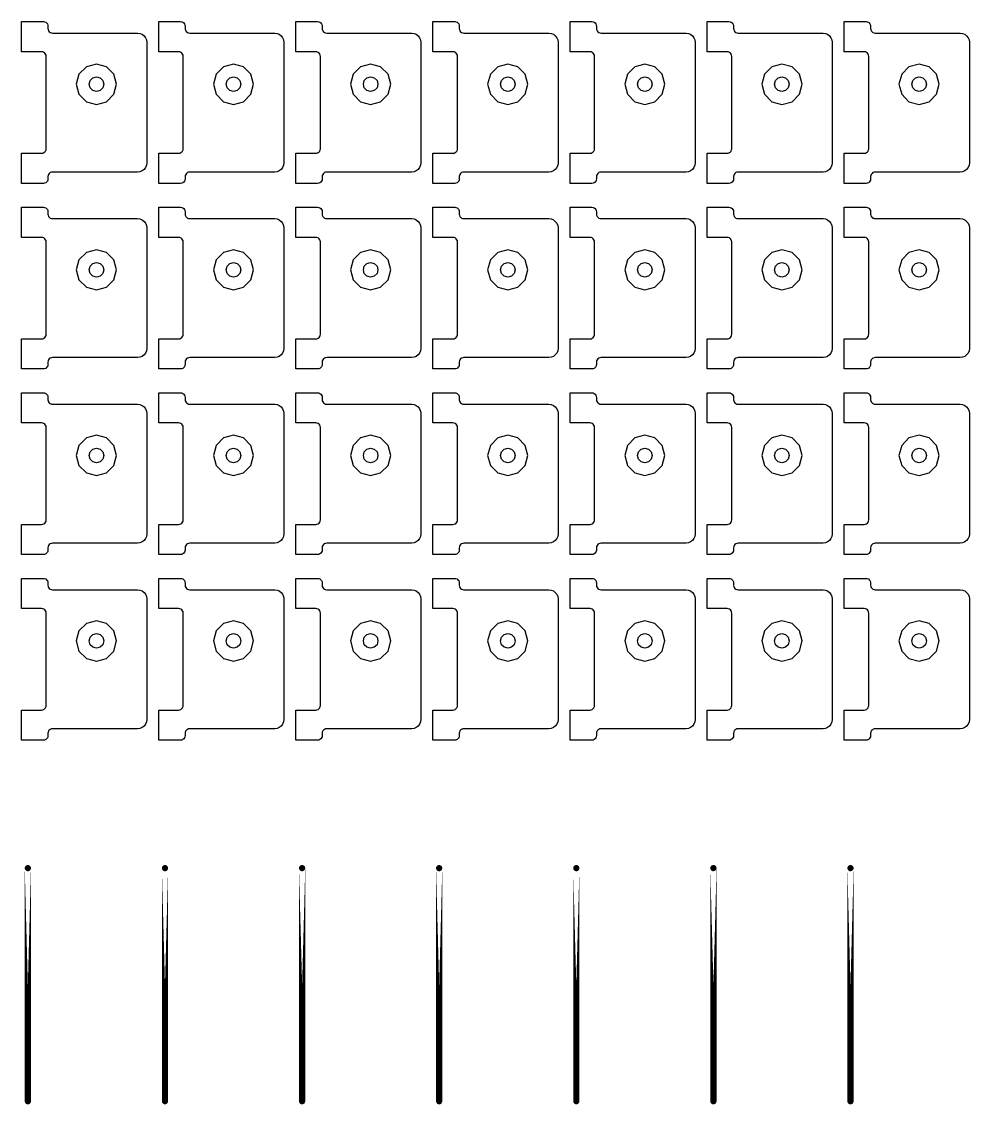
# Model space of a CAD drawing. Extents: x 11 to 212, y 11 to 212.
# Drawn here: x 121.71 to 133.91, y 46.96 to 60.89 of the extents above; entities that cross this region are included whole.
import ezdxf

# ---------------------------------------------------------------- set-up
doc = ezdxf.new("R2010")
doc.units = 0
doc.layers.get('0').update_dxf_attribs({"linetype": 'continuous'})
doc.layers.add('G', color=7, linetype='continuous')

# ---------------------------------------------------------------- blocks, each defined once
blk = doc.blocks.new('cutlineendpoint')
at = {"const_width": 0.04}
blk.add_lwpolyline([(-0.02, 0, 1), (0.02, 0, 1)], format="xyb", close=True, dxfattribs=at)

msp = doc.modelspace()

# ---------------------------------------------------------------- linework, layer by layer
at = {"layer": 'G'}
for points in [[(121.965, 59.2), (121.98, 59.202), (121.994, 59.208), (122.006, 59.217), (122.016, 59.229), (122.022, 59.244), (122.024, 59.259), (122.024, 60.447), (122.022, 60.462), (122.016, 60.476), (122.006, 60.489), (121.994, 60.498), (121.98, 60.504), (121.965, 60.506), (121.708, 60.506), (121.708, 60.894), (121.988, 60.894), (122.003, 60.892), (122.018, 60.886), (122.03, 60.877), (122.039, 60.865), (122.045, 60.851), (122.047, 60.835), (122.047, 60.806), (122.049, 60.791), (122.055, 60.776), (122.064, 60.764), (122.076, 60.755), (122.091, 60.749), (122.106, 60.747), (123.2, 60.747), (123.23, 60.743), (123.259, 60.731), (123.283, 60.713), (123.302, 60.688), (123.314, 60.66), (123.318, 60.629), (123.318, 59.076), (123.314, 59.046), (123.302, 59.018), (123.283, 58.993), (123.259, 58.975), (123.23, 58.963), (123.2, 58.959), (122.106, 58.959), (122.091, 58.957), (122.076, 58.951), (122.064, 58.942), (122.055, 58.929), (122.049, 58.915), (122.047, 58.9), (122.047, 58.871), (122.045, 58.855), (122.039, 58.841), (122.03, 58.829), (122.018, 58.82), (122.003, 58.814), (121.988, 58.812), (121.708, 58.812), (121.708, 59.2)], [(123.729, 59.2), (123.745, 59.202), (123.759, 59.208), (123.771, 59.217), (123.78, 59.229), (123.786, 59.244), (123.788, 59.259), (123.788, 60.447), (123.786, 60.462), (123.78, 60.476), (123.771, 60.489), (123.759, 60.498), (123.745, 60.504), (123.729, 60.506), (123.473, 60.506), (123.473, 60.894), (123.753, 60.894), (123.768, 60.892), (123.782, 60.886), (123.795, 60.877), (123.804, 60.865), (123.81, 60.851), (123.812, 60.835), (123.812, 60.806), (123.814, 60.791), (123.82, 60.776), (123.829, 60.764), (123.841, 60.755), (123.855, 60.749), (123.871, 60.747), (124.965, 60.747), (124.995, 60.743), (125.024, 60.731), (125.048, 60.713), (125.067, 60.688), (125.078, 60.66), (125.082, 60.629), (125.082, 59.076), (125.078, 59.046), (125.067, 59.018), (125.048, 58.993), (125.024, 58.975), (124.995, 58.963), (124.965, 58.959), (123.871, 58.959), (123.855, 58.957), (123.841, 58.951), (123.829, 58.942), (123.82, 58.929), (123.814, 58.915), (123.812, 58.9), (123.812, 58.871), (123.81, 58.855), (123.804, 58.841), (123.795, 58.829), (123.782, 58.82), (123.768, 58.814), (123.753, 58.812), (123.473, 58.812), (123.473, 59.2)], [(125.494, 59.2), (125.509, 59.202), (125.524, 59.208), (125.536, 59.217), (125.545, 59.229), (125.551, 59.244), (125.553, 59.259), (125.553, 60.447), (125.551, 60.462), (125.545, 60.476), (125.536, 60.489), (125.524, 60.498), (125.509, 60.504), (125.494, 60.506), (125.238, 60.506), (125.238, 60.894), (125.518, 60.894), (125.533, 60.892), (125.547, 60.886), (125.559, 60.877), (125.569, 60.865), (125.574, 60.851), (125.576, 60.835), (125.576, 60.806), (125.578, 60.791), (125.584, 60.776), (125.594, 60.764), (125.606, 60.755), (125.62, 60.749), (125.635, 60.747), (126.729, 60.747), (126.76, 60.743), (126.788, 60.731), (126.813, 60.713), (126.831, 60.688), (126.843, 60.66), (126.847, 60.629), (126.847, 59.076), (126.843, 59.046), (126.831, 59.018), (126.813, 58.993), (126.788, 58.975), (126.76, 58.963), (126.729, 58.959), (125.635, 58.959), (125.62, 58.957), (125.606, 58.951), (125.594, 58.942), (125.584, 58.929), (125.578, 58.915), (125.576, 58.9), (125.576, 58.871), (125.574, 58.855), (125.569, 58.841), (125.559, 58.829), (125.547, 58.82), (125.533, 58.814), (125.518, 58.812), (125.238, 58.812), (125.238, 59.2)], [(127.259, 59.2), (127.274, 59.202), (127.288, 59.208), (127.3, 59.217), (127.31, 59.229), (127.316, 59.244), (127.318, 59.259), (127.318, 60.447), (127.316, 60.462), (127.31, 60.476), (127.3, 60.489), (127.288, 60.498), (127.274, 60.504), (127.259, 60.506), (127.002, 60.506), (127.002, 60.894), (127.282, 60.894), (127.298, 60.892), (127.312, 60.886), (127.324, 60.877), (127.333, 60.865), (127.339, 60.851), (127.341, 60.835), (127.341, 60.806), (127.343, 60.791), (127.349, 60.776), (127.358, 60.764), (127.371, 60.755), (127.385, 60.749), (127.4, 60.747), (128.494, 60.747), (128.525, 60.743), (128.553, 60.731), (128.577, 60.713), (128.596, 60.688), (128.608, 60.66), (128.612, 60.629), (128.612, 59.076), (128.608, 59.046), (128.596, 59.018), (128.577, 58.993), (128.553, 58.975), (128.525, 58.963), (128.494, 58.959), (127.4, 58.959), (127.385, 58.957), (127.371, 58.951), (127.358, 58.942), (127.349, 58.929), (127.343, 58.915), (127.341, 58.9), (127.341, 58.871), (127.339, 58.855), (127.333, 58.841), (127.324, 58.829), (127.312, 58.82), (127.298, 58.814), (127.282, 58.812), (127.002, 58.812), (127.002, 59.2)], [(129.024, 59.2), (129.039, 59.202), (129.053, 59.208), (129.065, 59.217), (129.074, 59.229), (129.08, 59.244), (129.082, 59.259), (129.082, 60.447), (129.08, 60.462), (129.074, 60.476), (129.065, 60.489), (129.053, 60.498), (129.039, 60.504), (129.024, 60.506), (128.767, 60.506), (128.767, 60.894), (129.047, 60.894), (129.062, 60.892), (129.076, 60.886), (129.089, 60.877), (129.098, 60.865), (129.104, 60.851), (129.106, 60.835), (129.106, 60.806), (129.108, 60.791), (129.114, 60.776), (129.123, 60.764), (129.135, 60.755), (129.149, 60.749), (129.165, 60.747), (130.259, 60.747), (130.289, 60.743), (130.318, 60.731), (130.342, 60.713), (130.361, 60.688), (130.372, 60.66), (130.376, 60.629), (130.376, 59.076), (130.372, 59.046), (130.361, 59.018), (130.342, 58.993), (130.318, 58.975), (130.289, 58.963), (130.259, 58.959), (129.165, 58.959), (129.149, 58.957), (129.135, 58.951), (129.123, 58.942), (129.114, 58.929), (129.108, 58.915), (129.106, 58.9), (129.106, 58.871), (129.104, 58.855), (129.098, 58.841), (129.089, 58.829), (129.076, 58.82), (129.062, 58.814), (129.047, 58.812), (128.767, 58.812), (128.767, 59.2)], [(130.788, 59.2), (130.803, 59.202), (130.818, 59.208), (130.83, 59.217), (130.839, 59.229), (130.845, 59.244), (130.847, 59.259), (130.847, 60.447), (130.845, 60.462), (130.839, 60.476), (130.83, 60.489), (130.818, 60.498), (130.803, 60.504), (130.788, 60.506), (130.532, 60.506), (130.532, 60.894), (130.812, 60.894), (130.827, 60.892), (130.841, 60.886), (130.853, 60.877), (130.863, 60.865), (130.869, 60.851), (130.871, 60.835), (130.871, 60.806), (130.873, 60.791), (130.878, 60.776), (130.888, 60.764), (130.9, 60.755), (130.914, 60.749), (130.929, 60.747), (132.024, 60.747), (132.054, 60.743), (132.082, 60.731), (132.107, 60.713), (132.125, 60.688), (132.137, 60.66), (132.141, 60.629), (132.141, 59.076), (132.137, 59.046), (132.125, 59.018), (132.107, 58.993), (132.082, 58.975), (132.054, 58.963), (132.024, 58.959), (130.929, 58.959), (130.914, 58.957), (130.9, 58.951), (130.888, 58.942), (130.878, 58.929), (130.873, 58.915), (130.871, 58.9), (130.871, 58.871), (130.869, 58.855), (130.863, 58.841), (130.853, 58.829), (130.841, 58.82), (130.827, 58.814), (130.812, 58.812), (130.532, 58.812), (130.532, 59.2)], [(132.553, 59.2), (132.568, 59.202), (132.582, 59.208), (132.595, 59.217), (132.604, 59.229), (132.61, 59.244), (132.612, 59.259), (132.612, 60.447), (132.61, 60.462), (132.604, 60.476), (132.595, 60.489), (132.582, 60.498), (132.568, 60.504), (132.553, 60.506), (132.296, 60.506), (132.296, 60.894), (132.576, 60.894), (132.592, 60.892), (132.606, 60.886), (132.618, 60.877), (132.627, 60.865), (132.633, 60.851), (132.635, 60.835), (132.635, 60.806), (132.637, 60.791), (132.643, 60.776), (132.653, 60.764), (132.665, 60.755), (132.679, 60.749), (132.694, 60.747), (133.788, 60.747), (133.819, 60.743), (133.847, 60.731), (133.871, 60.713), (133.89, 60.688), (133.902, 60.66), (133.906, 60.629), (133.906, 59.076), (133.902, 59.046), (133.89, 59.018), (133.871, 58.993), (133.847, 58.975), (133.819, 58.963), (133.788, 58.959), (132.694, 58.959), (132.679, 58.957), (132.665, 58.951), (132.653, 58.942), (132.643, 58.929), (132.637, 58.915), (132.635, 58.9), (132.635, 58.871), (132.633, 58.855), (132.627, 58.841), (132.618, 58.829), (132.606, 58.82), (132.592, 58.814), (132.576, 58.812), (132.296, 58.812), (132.296, 59.2)], [(122.895, 59.959), (122.929, 60.088), (122.895, 60.218), (122.8, 60.312), (122.671, 60.347), (122.541, 60.312), (122.446, 60.218), (122.412, 60.088), (122.446, 59.959), (122.541, 59.864), (122.671, 59.829), (122.8, 59.864)], [(124.659, 59.959), (124.694, 60.088), (124.659, 60.218), (124.565, 60.312), (124.435, 60.347), (124.306, 60.312), (124.211, 60.218), (124.176, 60.088), (124.211, 59.959), (124.306, 59.864), (124.435, 59.829), (124.565, 59.864)], [(126.424, 59.959), (126.459, 60.088), (126.424, 60.218), (126.329, 60.312), (126.2, 60.347), (126.071, 60.312), (125.976, 60.218), (125.941, 60.088), (125.976, 59.959), (126.071, 59.864), (126.2, 59.829), (126.329, 59.864)], [(128.189, 59.959), (128.224, 60.088), (128.189, 60.218), (128.094, 60.312), (127.965, 60.347), (127.835, 60.312), (127.741, 60.218), (127.706, 60.088), (127.741, 59.959), (127.835, 59.864), (127.965, 59.829), (128.094, 59.864)], [(129.954, 59.959), (129.988, 60.088), (129.954, 60.218), (129.859, 60.312), (129.729, 60.347), (129.6, 60.312), (129.505, 60.218), (129.471, 60.088), (129.505, 59.959), (129.6, 59.864), (129.729, 59.829), (129.859, 59.864)], [(131.718, 59.959), (131.753, 60.088), (131.718, 60.218), (131.624, 60.312), (131.494, 60.347), (131.365, 60.312), (131.27, 60.218), (131.235, 60.088), (131.27, 59.959), (131.365, 59.864), (131.494, 59.829), (131.624, 59.864)], [(133.483, 59.959), (133.518, 60.088), (133.483, 60.218), (133.388, 60.312), (133.259, 60.347), (133.129, 60.312), (133.035, 60.218), (133, 60.088), (133.035, 59.959), (133.129, 59.864), (133.259, 59.829), (133.388, 59.864)], [(122.765, 60.088), (122.752, 60.041), (122.718, 60.007), (122.671, 59.994), (122.624, 60.007), (122.589, 60.041), (122.576, 60.088), (122.589, 60.135), (122.624, 60.17), (122.671, 60.182), (122.718, 60.17), (122.752, 60.135)], [(124.529, 60.088), (124.517, 60.041), (124.482, 60.007), (124.435, 59.994), (124.388, 60.007), (124.354, 60.041), (124.341, 60.088), (124.354, 60.135), (124.388, 60.17), (124.435, 60.182), (124.482, 60.17), (124.517, 60.135)], [(126.294, 60.088), (126.282, 60.041), (126.247, 60.007), (126.2, 59.994), (126.153, 60.007), (126.118, 60.041), (126.106, 60.088), (126.118, 60.135), (126.153, 60.17), (126.2, 60.182), (126.247, 60.17), (126.282, 60.135)], [(128.059, 60.088), (128.046, 60.041), (128.012, 60.007), (127.965, 59.994), (127.918, 60.007), (127.883, 60.041), (127.871, 60.088), (127.883, 60.135), (127.918, 60.17), (127.965, 60.182), (128.012, 60.17), (128.046, 60.135)], [(129.824, 60.088), (129.811, 60.041), (129.776, 60.007), (129.729, 59.994), (129.682, 60.007), (129.648, 60.041), (129.635, 60.088), (129.648, 60.135), (129.682, 60.17), (129.729, 60.182), (129.776, 60.17), (129.811, 60.135)], [(131.588, 60.088), (131.576, 60.041), (131.541, 60.007), (131.494, 59.994), (131.447, 60.007), (131.413, 60.041), (131.4, 60.088), (131.413, 60.135), (131.447, 60.17), (131.494, 60.182), (131.541, 60.17), (131.576, 60.135)], [(133.353, 60.088), (133.34, 60.041), (133.306, 60.007), (133.259, 59.994), (133.212, 60.007), (133.177, 60.041), (133.165, 60.088), (133.177, 60.135), (133.212, 60.17), (133.259, 60.182), (133.306, 60.17), (133.34, 60.135)], [(121.965, 56.812), (121.98, 56.814), (121.994, 56.82), (122.006, 56.829), (122.016, 56.841), (122.022, 56.855), (122.024, 56.871), (122.024, 58.059), (122.022, 58.074), (122.016, 58.088), (122.006, 58.1), (121.994, 58.11), (121.98, 58.116), (121.965, 58.118), (121.708, 58.118), (121.708, 58.506), (121.988, 58.506), (122.003, 58.504), (122.018, 58.498), (122.03, 58.489), (122.039, 58.476), (122.045, 58.462), (122.047, 58.447), (122.047, 58.418), (122.049, 58.402), (122.055, 58.388), (122.064, 58.376), (122.076, 58.367), (122.091, 58.361), (122.106, 58.359), (123.2, 58.359), (123.23, 58.355), (123.259, 58.343), (123.283, 58.324), (123.302, 58.3), (123.314, 58.272), (123.318, 58.241), (123.318, 56.688), (123.314, 56.658), (123.302, 56.629), (123.283, 56.605), (123.259, 56.586), (123.23, 56.575), (123.2, 56.571), (122.106, 56.571), (122.091, 56.569), (122.076, 56.563), (122.064, 56.553), (122.055, 56.541), (122.049, 56.527), (122.047, 56.512), (122.047, 56.482), (122.045, 56.467), (122.039, 56.453), (122.03, 56.441), (122.018, 56.431), (122.003, 56.426), (121.988, 56.424), (121.708, 56.424), (121.708, 56.812)], [(123.729, 56.812), (123.745, 56.814), (123.759, 56.82), (123.771, 56.829), (123.78, 56.841), (123.786, 56.855), (123.788, 56.871), (123.788, 58.059), (123.786, 58.074), (123.78, 58.088), (123.771, 58.1), (123.759, 58.11), (123.745, 58.116), (123.729, 58.118), (123.473, 58.118), (123.473, 58.506), (123.753, 58.506), (123.768, 58.504), (123.782, 58.498), (123.795, 58.489), (123.804, 58.476), (123.81, 58.462), (123.812, 58.447), (123.812, 58.418), (123.814, 58.402), (123.82, 58.388), (123.829, 58.376), (123.841, 58.367), (123.855, 58.361), (123.871, 58.359), (124.965, 58.359), (124.995, 58.355), (125.024, 58.343), (125.048, 58.324), (125.067, 58.3), (125.078, 58.272), (125.082, 58.241), (125.082, 56.688), (125.078, 56.658), (125.067, 56.629), (125.048, 56.605), (125.024, 56.586), (124.995, 56.575), (124.965, 56.571), (123.871, 56.571), (123.855, 56.569), (123.841, 56.563), (123.829, 56.553), (123.82, 56.541), (123.814, 56.527), (123.812, 56.512), (123.812, 56.482), (123.81, 56.467), (123.804, 56.453), (123.795, 56.441), (123.782, 56.431), (123.768, 56.426), (123.753, 56.424), (123.473, 56.424), (123.473, 56.812)], [(125.494, 56.812), (125.509, 56.814), (125.524, 56.82), (125.536, 56.829), (125.545, 56.841), (125.551, 56.855), (125.553, 56.871), (125.553, 58.059), (125.551, 58.074), (125.545, 58.088), (125.536, 58.1), (125.524, 58.11), (125.509, 58.116), (125.494, 58.118), (125.238, 58.118), (125.238, 58.506), (125.518, 58.506), (125.533, 58.504), (125.547, 58.498), (125.559, 58.489), (125.569, 58.476), (125.574, 58.462), (125.576, 58.447), (125.576, 58.418), (125.578, 58.402), (125.584, 58.388), (125.594, 58.376), (125.606, 58.367), (125.62, 58.361), (125.635, 58.359), (126.729, 58.359), (126.76, 58.355), (126.788, 58.343), (126.813, 58.324), (126.831, 58.3), (126.843, 58.272), (126.847, 58.241), (126.847, 56.688), (126.843, 56.658), (126.831, 56.629), (126.813, 56.605), (126.788, 56.586), (126.76, 56.575), (126.729, 56.571), (125.635, 56.571), (125.62, 56.569), (125.606, 56.563), (125.594, 56.553), (125.584, 56.541), (125.578, 56.527), (125.576, 56.512), (125.576, 56.482), (125.574, 56.467), (125.569, 56.453), (125.559, 56.441), (125.547, 56.431), (125.533, 56.426), (125.518, 56.424), (125.238, 56.424), (125.238, 56.812)], [(127.259, 56.812), (127.274, 56.814), (127.288, 56.82), (127.3, 56.829), (127.31, 56.841), (127.316, 56.855), (127.318, 56.871), (127.318, 58.059), (127.316, 58.074), (127.31, 58.088), (127.3, 58.1), (127.288, 58.11), (127.274, 58.116), (127.259, 58.118), (127.002, 58.118), (127.002, 58.506), (127.282, 58.506), (127.298, 58.504), (127.312, 58.498), (127.324, 58.489), (127.333, 58.476), (127.339, 58.462), (127.341, 58.447), (127.341, 58.418), (127.343, 58.402), (127.349, 58.388), (127.358, 58.376), (127.371, 58.367), (127.385, 58.361), (127.4, 58.359), (128.494, 58.359), (128.525, 58.355), (128.553, 58.343), (128.577, 58.324), (128.596, 58.3), (128.608, 58.272), (128.612, 58.241), (128.612, 56.688), (128.608, 56.658), (128.596, 56.629), (128.577, 56.605), (128.553, 56.586), (128.525, 56.575), (128.494, 56.571), (127.4, 56.571), (127.385, 56.569), (127.371, 56.563), (127.358, 56.553), (127.349, 56.541), (127.343, 56.527), (127.341, 56.512), (127.341, 56.482), (127.339, 56.467), (127.333, 56.453), (127.324, 56.441), (127.312, 56.431), (127.298, 56.426), (127.282, 56.424), (127.002, 56.424), (127.002, 56.812)], [(129.024, 56.812), (129.039, 56.814), (129.053, 56.82), (129.065, 56.829), (129.074, 56.841), (129.08, 56.855), (129.082, 56.871), (129.082, 58.059), (129.08, 58.074), (129.074, 58.088), (129.065, 58.1), (129.053, 58.11), (129.039, 58.116), (129.024, 58.118), (128.767, 58.118), (128.767, 58.506), (129.047, 58.506), (129.062, 58.504), (129.076, 58.498), (129.089, 58.489), (129.098, 58.476), (129.104, 58.462), (129.106, 58.447), (129.106, 58.418), (129.108, 58.402), (129.114, 58.388), (129.123, 58.376), (129.135, 58.367), (129.149, 58.361), (129.165, 58.359), (130.259, 58.359), (130.289, 58.355), (130.318, 58.343), (130.342, 58.324), (130.361, 58.3), (130.372, 58.272), (130.376, 58.241), (130.376, 56.688), (130.372, 56.658), (130.361, 56.629), (130.342, 56.605), (130.318, 56.586), (130.289, 56.575), (130.259, 56.571), (129.165, 56.571), (129.149, 56.569), (129.135, 56.563), (129.123, 56.553), (129.114, 56.541), (129.108, 56.527), (129.106, 56.512), (129.106, 56.482), (129.104, 56.467), (129.098, 56.453), (129.089, 56.441), (129.076, 56.431), (129.062, 56.426), (129.047, 56.424), (128.767, 56.424), (128.767, 56.812)], [(130.788, 56.812), (130.803, 56.814), (130.818, 56.82), (130.83, 56.829), (130.839, 56.841), (130.845, 56.855), (130.847, 56.871), (130.847, 58.059), (130.845, 58.074), (130.839, 58.088), (130.83, 58.1), (130.818, 58.11), (130.803, 58.116), (130.788, 58.118), (130.532, 58.118), (130.532, 58.506), (130.812, 58.506), (130.827, 58.504), (130.841, 58.498), (130.853, 58.489), (130.863, 58.476), (130.869, 58.462), (130.871, 58.447), (130.871, 58.418), (130.873, 58.402), (130.878, 58.388), (130.888, 58.376), (130.9, 58.367), (130.914, 58.361), (130.929, 58.359), (132.024, 58.359), (132.054, 58.355), (132.082, 58.343), (132.107, 58.324), (132.125, 58.3), (132.137, 58.272), (132.141, 58.241), (132.141, 56.688), (132.137, 56.658), (132.125, 56.629), (132.107, 56.605), (132.082, 56.586), (132.054, 56.575), (132.024, 56.571), (130.929, 56.571), (130.914, 56.569), (130.9, 56.563), (130.888, 56.553), (130.878, 56.541), (130.873, 56.527), (130.871, 56.512), (130.871, 56.482), (130.869, 56.467), (130.863, 56.453), (130.853, 56.441), (130.841, 56.431), (130.827, 56.426), (130.812, 56.424), (130.532, 56.424), (130.532, 56.812)], [(132.553, 56.812), (132.568, 56.814), (132.582, 56.82), (132.595, 56.829), (132.604, 56.841), (132.61, 56.855), (132.612, 56.871), (132.612, 58.059), (132.61, 58.074), (132.604, 58.088), (132.595, 58.1), (132.582, 58.11), (132.568, 58.116), (132.553, 58.118), (132.296, 58.118), (132.296, 58.506), (132.576, 58.506), (132.592, 58.504), (132.606, 58.498), (132.618, 58.489), (132.627, 58.476), (132.633, 58.462), (132.635, 58.447), (132.635, 58.418), (132.637, 58.402), (132.643, 58.388), (132.653, 58.376), (132.665, 58.367), (132.679, 58.361), (132.694, 58.359), (133.788, 58.359), (133.819, 58.355), (133.847, 58.343), (133.871, 58.324), (133.89, 58.3), (133.902, 58.272), (133.906, 58.241), (133.906, 56.688), (133.902, 56.658), (133.89, 56.629), (133.871, 56.605), (133.847, 56.586), (133.819, 56.575), (133.788, 56.571), (132.694, 56.571), (132.679, 56.569), (132.665, 56.563), (132.653, 56.553), (132.643, 56.541), (132.637, 56.527), (132.635, 56.512), (132.635, 56.482), (132.633, 56.467), (132.627, 56.453), (132.618, 56.441), (132.606, 56.431), (132.592, 56.426), (132.576, 56.424), (132.296, 56.424), (132.296, 56.812)], [(122.895, 57.571), (122.929, 57.7), (122.895, 57.829), (122.8, 57.924), (122.671, 57.959), (122.541, 57.924), (122.446, 57.829), (122.412, 57.7), (122.446, 57.571), (122.541, 57.476), (122.671, 57.441), (122.8, 57.476)], [(124.659, 57.571), (124.694, 57.7), (124.659, 57.829), (124.565, 57.924), (124.435, 57.959), (124.306, 57.924), (124.211, 57.829), (124.176, 57.7), (124.211, 57.571), (124.306, 57.476), (124.435, 57.441), (124.565, 57.476)], [(126.424, 57.571), (126.459, 57.7), (126.424, 57.829), (126.329, 57.924), (126.2, 57.959), (126.071, 57.924), (125.976, 57.829), (125.941, 57.7), (125.976, 57.571), (126.071, 57.476), (126.2, 57.441), (126.329, 57.476)], [(128.189, 57.571), (128.224, 57.7), (128.189, 57.829), (128.094, 57.924), (127.965, 57.959), (127.835, 57.924), (127.741, 57.829), (127.706, 57.7), (127.741, 57.571), (127.835, 57.476), (127.965, 57.441), (128.094, 57.476)], [(129.954, 57.571), (129.988, 57.7), (129.954, 57.829), (129.859, 57.924), (129.729, 57.959), (129.6, 57.924), (129.505, 57.829), (129.471, 57.7), (129.505, 57.571), (129.6, 57.476), (129.729, 57.441), (129.859, 57.476)], [(131.718, 57.571), (131.753, 57.7), (131.718, 57.829), (131.624, 57.924), (131.494, 57.959), (131.365, 57.924), (131.27, 57.829), (131.235, 57.7), (131.27, 57.571), (131.365, 57.476), (131.494, 57.441), (131.624, 57.476)], [(133.483, 57.571), (133.518, 57.7), (133.483, 57.829), (133.388, 57.924), (133.259, 57.959), (133.129, 57.924), (133.035, 57.829), (133, 57.7), (133.035, 57.571), (133.129, 57.476), (133.259, 57.441), (133.388, 57.476)], [(122.765, 57.7), (122.752, 57.653), (122.718, 57.618), (122.671, 57.606), (122.624, 57.618), (122.589, 57.653), (122.576, 57.7), (122.589, 57.747), (122.624, 57.782), (122.671, 57.794), (122.718, 57.782), (122.752, 57.747)], [(124.529, 57.7), (124.517, 57.653), (124.482, 57.618), (124.435, 57.606), (124.388, 57.618), (124.354, 57.653), (124.341, 57.7), (124.354, 57.747), (124.388, 57.782), (124.435, 57.794), (124.482, 57.782), (124.517, 57.747)], [(126.294, 57.7), (126.282, 57.653), (126.247, 57.618), (126.2, 57.606), (126.153, 57.618), (126.118, 57.653), (126.106, 57.7), (126.118, 57.747), (126.153, 57.782), (126.2, 57.794), (126.247, 57.782), (126.282, 57.747)], [(128.059, 57.7), (128.046, 57.653), (128.012, 57.618), (127.965, 57.606), (127.918, 57.618), (127.883, 57.653), (127.871, 57.7), (127.883, 57.747), (127.918, 57.782), (127.965, 57.794), (128.012, 57.782), (128.046, 57.747)], [(129.824, 57.7), (129.811, 57.653), (129.776, 57.618), (129.729, 57.606), (129.682, 57.618), (129.648, 57.653), (129.635, 57.7), (129.648, 57.747), (129.682, 57.782), (129.729, 57.794), (129.776, 57.782), (129.811, 57.747)], [(131.588, 57.7), (131.576, 57.653), (131.541, 57.618), (131.494, 57.606), (131.447, 57.618), (131.413, 57.653), (131.4, 57.7), (131.413, 57.747), (131.447, 57.782), (131.494, 57.794), (131.541, 57.782), (131.576, 57.747)], [(133.353, 57.7), (133.34, 57.653), (133.306, 57.618), (133.259, 57.606), (133.212, 57.618), (133.177, 57.653), (133.165, 57.7), (133.177, 57.747), (133.212, 57.782), (133.259, 57.794), (133.306, 57.782), (133.34, 57.747)], [(121.965, 54.424), (121.98, 54.426), (121.994, 54.431), (122.006, 54.441), (122.016, 54.453), (122.022, 54.467), (122.024, 54.482), (122.024, 55.671), (122.022, 55.686), (122.016, 55.7), (122.006, 55.712), (121.994, 55.722), (121.98, 55.727), (121.965, 55.729), (121.708, 55.729), (121.708, 56.118), (121.988, 56.118), (122.003, 56.116), (122.018, 56.11), (122.03, 56.1), (122.039, 56.088), (122.045, 56.074), (122.047, 56.059), (122.047, 56.029), (122.049, 56.014), (122.055, 56), (122.064, 55.988), (122.076, 55.978), (122.091, 55.973), (122.106, 55.971), (123.2, 55.971), (123.23, 55.967), (123.259, 55.955), (123.283, 55.936), (123.302, 55.912), (123.314, 55.883), (123.318, 55.853), (123.318, 54.3), (123.314, 54.27), (123.302, 54.241), (123.283, 54.217), (123.259, 54.198), (123.23, 54.186), (123.2, 54.182), (122.106, 54.182), (122.091, 54.18), (122.076, 54.174), (122.064, 54.165), (122.055, 54.153), (122.049, 54.139), (122.047, 54.124), (122.047, 54.094), (122.045, 54.079), (122.039, 54.065), (122.03, 54.053), (122.018, 54.043), (122.003, 54.037), (121.988, 54.035), (121.708, 54.035), (121.708, 54.424)], [(123.729, 54.424), (123.745, 54.426), (123.759, 54.431), (123.771, 54.441), (123.78, 54.453), (123.786, 54.467), (123.788, 54.482), (123.788, 55.671), (123.786, 55.686), (123.78, 55.7), (123.771, 55.712), (123.759, 55.722), (123.745, 55.727), (123.729, 55.729), (123.473, 55.729), (123.473, 56.118), (123.753, 56.118), (123.768, 56.116), (123.782, 56.11), (123.795, 56.1), (123.804, 56.088), (123.81, 56.074), (123.812, 56.059), (123.812, 56.029), (123.814, 56.014), (123.82, 56), (123.829, 55.988), (123.841, 55.978), (123.855, 55.973), (123.871, 55.971), (124.965, 55.971), (124.995, 55.967), (125.024, 55.955), (125.048, 55.936), (125.067, 55.912), (125.078, 55.883), (125.082, 55.853), (125.082, 54.3), (125.078, 54.27), (125.067, 54.241), (125.048, 54.217), (125.024, 54.198), (124.995, 54.186), (124.965, 54.182), (123.871, 54.182), (123.855, 54.18), (123.841, 54.174), (123.829, 54.165), (123.82, 54.153), (123.814, 54.139), (123.812, 54.124), (123.812, 54.094), (123.81, 54.079), (123.804, 54.065), (123.795, 54.053), (123.782, 54.043), (123.768, 54.037), (123.753, 54.035), (123.473, 54.035), (123.473, 54.424)], [(125.494, 54.424), (125.509, 54.426), (125.524, 54.431), (125.536, 54.441), (125.545, 54.453), (125.551, 54.467), (125.553, 54.482), (125.553, 55.671), (125.551, 55.686), (125.545, 55.7), (125.536, 55.712), (125.524, 55.722), (125.509, 55.727), (125.494, 55.729), (125.238, 55.729), (125.238, 56.118), (125.518, 56.118), (125.533, 56.116), (125.547, 56.11), (125.559, 56.1), (125.569, 56.088), (125.574, 56.074), (125.576, 56.059), (125.576, 56.029), (125.578, 56.014), (125.584, 56), (125.594, 55.988), (125.606, 55.978), (125.62, 55.973), (125.635, 55.971), (126.729, 55.971), (126.76, 55.967), (126.788, 55.955), (126.813, 55.936), (126.831, 55.912), (126.843, 55.883), (126.847, 55.853), (126.847, 54.3), (126.843, 54.27), (126.831, 54.241), (126.813, 54.217), (126.788, 54.198), (126.76, 54.186), (126.729, 54.182), (125.635, 54.182), (125.62, 54.18), (125.606, 54.174), (125.594, 54.165), (125.584, 54.153), (125.578, 54.139), (125.576, 54.124), (125.576, 54.094), (125.574, 54.079), (125.569, 54.065), (125.559, 54.053), (125.547, 54.043), (125.533, 54.037), (125.518, 54.035), (125.238, 54.035), (125.238, 54.424)], [(127.259, 54.424), (127.274, 54.426), (127.288, 54.431), (127.3, 54.441), (127.31, 54.453), (127.316, 54.467), (127.318, 54.482), (127.318, 55.671), (127.316, 55.686), (127.31, 55.7), (127.3, 55.712), (127.288, 55.722), (127.274, 55.727), (127.259, 55.729), (127.002, 55.729), (127.002, 56.118), (127.282, 56.118), (127.298, 56.116), (127.312, 56.11), (127.324, 56.1), (127.333, 56.088), (127.339, 56.074), (127.341, 56.059), (127.341, 56.029), (127.343, 56.014), (127.349, 56), (127.358, 55.988), (127.371, 55.978), (127.385, 55.973), (127.4, 55.971), (128.494, 55.971), (128.525, 55.967), (128.553, 55.955), (128.577, 55.936), (128.596, 55.912), (128.608, 55.883), (128.612, 55.853), (128.612, 54.3), (128.608, 54.27), (128.596, 54.241), (128.577, 54.217), (128.553, 54.198), (128.525, 54.186), (128.494, 54.182), (127.4, 54.182), (127.385, 54.18), (127.371, 54.174), (127.358, 54.165), (127.349, 54.153), (127.343, 54.139), (127.341, 54.124), (127.341, 54.094), (127.339, 54.079), (127.333, 54.065), (127.324, 54.053), (127.312, 54.043), (127.298, 54.037), (127.282, 54.035), (127.002, 54.035), (127.002, 54.424)], [(129.024, 54.424), (129.039, 54.426), (129.053, 54.431), (129.065, 54.441), (129.074, 54.453), (129.08, 54.467), (129.082, 54.482), (129.082, 55.671), (129.08, 55.686), (129.074, 55.7), (129.065, 55.712), (129.053, 55.722), (129.039, 55.727), (129.024, 55.729), (128.767, 55.729), (128.767, 56.118), (129.047, 56.118), (129.062, 56.116), (129.076, 56.11), (129.089, 56.1), (129.098, 56.088), (129.104, 56.074), (129.106, 56.059), (129.106, 56.029), (129.108, 56.014), (129.114, 56), (129.123, 55.988), (129.135, 55.978), (129.149, 55.973), (129.165, 55.971), (130.259, 55.971), (130.289, 55.967), (130.318, 55.955), (130.342, 55.936), (130.361, 55.912), (130.372, 55.883), (130.376, 55.853), (130.376, 54.3), (130.372, 54.27), (130.361, 54.241), (130.342, 54.217), (130.318, 54.198), (130.289, 54.186), (130.259, 54.182), (129.165, 54.182), (129.149, 54.18), (129.135, 54.174), (129.123, 54.165), (129.114, 54.153), (129.108, 54.139), (129.106, 54.124), (129.106, 54.094), (129.104, 54.079), (129.098, 54.065), (129.089, 54.053), (129.076, 54.043), (129.062, 54.037), (129.047, 54.035), (128.767, 54.035), (128.767, 54.424)], [(130.788, 54.424), (130.803, 54.426), (130.818, 54.431), (130.83, 54.441), (130.839, 54.453), (130.845, 54.467), (130.847, 54.482), (130.847, 55.671), (130.845, 55.686), (130.839, 55.7), (130.83, 55.712), (130.818, 55.722), (130.803, 55.727), (130.788, 55.729), (130.532, 55.729), (130.532, 56.118), (130.812, 56.118), (130.827, 56.116), (130.841, 56.11), (130.853, 56.1), (130.863, 56.088), (130.869, 56.074), (130.871, 56.059), (130.871, 56.029), (130.873, 56.014), (130.878, 56), (130.888, 55.988), (130.9, 55.978), (130.914, 55.973), (130.929, 55.971), (132.024, 55.971), (132.054, 55.967), (132.082, 55.955), (132.107, 55.936), (132.125, 55.912), (132.137, 55.883), (132.141, 55.853), (132.141, 54.3), (132.137, 54.27), (132.125, 54.241), (132.107, 54.217), (132.082, 54.198), (132.054, 54.186), (132.024, 54.182), (130.929, 54.182), (130.914, 54.18), (130.9, 54.174), (130.888, 54.165), (130.878, 54.153), (130.873, 54.139), (130.871, 54.124), (130.871, 54.094), (130.869, 54.079), (130.863, 54.065), (130.853, 54.053), (130.841, 54.043), (130.827, 54.037), (130.812, 54.035), (130.532, 54.035), (130.532, 54.424)], [(132.553, 54.424), (132.568, 54.426), (132.582, 54.431), (132.595, 54.441), (132.604, 54.453), (132.61, 54.467), (132.612, 54.482), (132.612, 55.671), (132.61, 55.686), (132.604, 55.7), (132.595, 55.712), (132.582, 55.722), (132.568, 55.727), (132.553, 55.729), (132.296, 55.729), (132.296, 56.118), (132.576, 56.118), (132.592, 56.116), (132.606, 56.11), (132.618, 56.1), (132.627, 56.088), (132.633, 56.074), (132.635, 56.059), (132.635, 56.029), (132.637, 56.014), (132.643, 56), (132.653, 55.988), (132.665, 55.978), (132.679, 55.973), (132.694, 55.971), (133.788, 55.971), (133.819, 55.967), (133.847, 55.955), (133.871, 55.936), (133.89, 55.912), (133.902, 55.883), (133.906, 55.853), (133.906, 54.3), (133.902, 54.27), (133.89, 54.241), (133.871, 54.217), (133.847, 54.198), (133.819, 54.186), (133.788, 54.182), (132.694, 54.182), (132.679, 54.18), (132.665, 54.174), (132.653, 54.165), (132.643, 54.153), (132.637, 54.139), (132.635, 54.124), (132.635, 54.094), (132.633, 54.079), (132.627, 54.065), (132.618, 54.053), (132.606, 54.043), (132.592, 54.037), (132.576, 54.035), (132.296, 54.035), (132.296, 54.424)], [(122.895, 55.182), (122.929, 55.312), (122.895, 55.441), (122.8, 55.536), (122.671, 55.571), (122.541, 55.536), (122.446, 55.441), (122.412, 55.312), (122.446, 55.182), (122.541, 55.088), (122.671, 55.053), (122.8, 55.088)], [(124.659, 55.182), (124.694, 55.312), (124.659, 55.441), (124.565, 55.536), (124.435, 55.571), (124.306, 55.536), (124.211, 55.441), (124.176, 55.312), (124.211, 55.182), (124.306, 55.088), (124.435, 55.053), (124.565, 55.088)], [(126.424, 55.182), (126.459, 55.312), (126.424, 55.441), (126.329, 55.536), (126.2, 55.571), (126.071, 55.536), (125.976, 55.441), (125.941, 55.312), (125.976, 55.182), (126.071, 55.088), (126.2, 55.053), (126.329, 55.088)], [(128.189, 55.182), (128.224, 55.312), (128.189, 55.441), (128.094, 55.536), (127.965, 55.571), (127.835, 55.536), (127.741, 55.441), (127.706, 55.312), (127.741, 55.182), (127.835, 55.088), (127.965, 55.053), (128.094, 55.088)], [(129.954, 55.182), (129.988, 55.312), (129.954, 55.441), (129.859, 55.536), (129.729, 55.571), (129.6, 55.536), (129.505, 55.441), (129.471, 55.312), (129.505, 55.182), (129.6, 55.088), (129.729, 55.053), (129.859, 55.088)], [(131.718, 55.182), (131.753, 55.312), (131.718, 55.441), (131.624, 55.536), (131.494, 55.571), (131.365, 55.536), (131.27, 55.441), (131.235, 55.312), (131.27, 55.182), (131.365, 55.088), (131.494, 55.053), (131.624, 55.088)], [(133.483, 55.182), (133.518, 55.312), (133.483, 55.441), (133.388, 55.536), (133.259, 55.571), (133.129, 55.536), (133.035, 55.441), (133, 55.312), (133.035, 55.182), (133.129, 55.088), (133.259, 55.053), (133.388, 55.088)], [(122.765, 55.312), (122.752, 55.265), (122.718, 55.23), (122.671, 55.218), (122.624, 55.23), (122.589, 55.265), (122.576, 55.312), (122.589, 55.359), (122.624, 55.393), (122.671, 55.406), (122.718, 55.393), (122.752, 55.359)], [(124.529, 55.312), (124.517, 55.265), (124.482, 55.23), (124.435, 55.218), (124.388, 55.23), (124.354, 55.265), (124.341, 55.312), (124.354, 55.359), (124.388, 55.393), (124.435, 55.406), (124.482, 55.393), (124.517, 55.359)], [(126.294, 55.312), (126.282, 55.265), (126.247, 55.23), (126.2, 55.218), (126.153, 55.23), (126.118, 55.265), (126.106, 55.312), (126.118, 55.359), (126.153, 55.393), (126.2, 55.406), (126.247, 55.393), (126.282, 55.359)], [(128.059, 55.312), (128.046, 55.265), (128.012, 55.23), (127.965, 55.218), (127.918, 55.23), (127.883, 55.265), (127.871, 55.312), (127.883, 55.359), (127.918, 55.393), (127.965, 55.406), (128.012, 55.393), (128.046, 55.359)], [(129.824, 55.312), (129.811, 55.265), (129.776, 55.23), (129.729, 55.218), (129.682, 55.23), (129.648, 55.265), (129.635, 55.312), (129.648, 55.359), (129.682, 55.393), (129.729, 55.406), (129.776, 55.393), (129.811, 55.359)], [(131.588, 55.312), (131.576, 55.265), (131.541, 55.23), (131.494, 55.218), (131.447, 55.23), (131.413, 55.265), (131.4, 55.312), (131.413, 55.359), (131.447, 55.393), (131.494, 55.406), (131.541, 55.393), (131.576, 55.359)], [(133.353, 55.312), (133.34, 55.265), (133.306, 55.23), (133.259, 55.218), (133.212, 55.23), (133.177, 55.265), (133.165, 55.312), (133.177, 55.359), (133.212, 55.393), (133.259, 55.406), (133.306, 55.393), (133.34, 55.359)], [(121.965, 52.035), (121.98, 52.037), (121.994, 52.043), (122.006, 52.053), (122.016, 52.065), (122.022, 52.079), (122.024, 52.094), (122.024, 53.282), (122.022, 53.298), (122.016, 53.312), (122.006, 53.324), (121.994, 53.333), (121.98, 53.339), (121.965, 53.341), (121.708, 53.341), (121.708, 53.729), (121.988, 53.729), (122.003, 53.727), (122.018, 53.722), (122.03, 53.712), (122.039, 53.7), (122.045, 53.686), (122.047, 53.671), (122.047, 53.641), (122.049, 53.626), (122.055, 53.612), (122.064, 53.6), (122.076, 53.59), (122.091, 53.584), (122.106, 53.582), (123.2, 53.582), (123.23, 53.578), (123.259, 53.567), (123.283, 53.548), (123.302, 53.524), (123.314, 53.495), (123.318, 53.465), (123.318, 51.912), (123.314, 51.881), (123.302, 51.853), (123.283, 51.829), (123.259, 51.81), (123.23, 51.798), (123.2, 51.794), (122.106, 51.794), (122.091, 51.792), (122.076, 51.786), (122.064, 51.777), (122.055, 51.765), (122.049, 51.751), (122.047, 51.735), (122.047, 51.706), (122.045, 51.691), (122.039, 51.676), (122.03, 51.664), (122.018, 51.655), (122.003, 51.649), (121.988, 51.647), (121.708, 51.647), (121.708, 52.035)], [(123.729, 52.035), (123.745, 52.037), (123.759, 52.043), (123.771, 52.053), (123.78, 52.065), (123.786, 52.079), (123.788, 52.094), (123.788, 53.282), (123.786, 53.298), (123.78, 53.312), (123.771, 53.324), (123.759, 53.333), (123.745, 53.339), (123.729, 53.341), (123.473, 53.341), (123.473, 53.729), (123.753, 53.729), (123.768, 53.727), (123.782, 53.722), (123.795, 53.712), (123.804, 53.7), (123.81, 53.686), (123.812, 53.671), (123.812, 53.641), (123.814, 53.626), (123.82, 53.612), (123.829, 53.6), (123.841, 53.59), (123.855, 53.584), (123.871, 53.582), (124.965, 53.582), (124.995, 53.578), (125.024, 53.567), (125.048, 53.548), (125.067, 53.524), (125.078, 53.495), (125.082, 53.465), (125.082, 51.912), (125.078, 51.881), (125.067, 51.853), (125.048, 51.829), (125.024, 51.81), (124.995, 51.798), (124.965, 51.794), (123.871, 51.794), (123.855, 51.792), (123.841, 51.786), (123.829, 51.777), (123.82, 51.765), (123.814, 51.751), (123.812, 51.735), (123.812, 51.706), (123.81, 51.691), (123.804, 51.676), (123.795, 51.664), (123.782, 51.655), (123.768, 51.649), (123.753, 51.647), (123.473, 51.647), (123.473, 52.035)], [(125.494, 52.035), (125.509, 52.037), (125.524, 52.043), (125.536, 52.053), (125.545, 52.065), (125.551, 52.079), (125.553, 52.094), (125.553, 53.282), (125.551, 53.298), (125.545, 53.312), (125.536, 53.324), (125.524, 53.333), (125.509, 53.339), (125.494, 53.341), (125.238, 53.341), (125.238, 53.729), (125.518, 53.729), (125.533, 53.727), (125.547, 53.722), (125.559, 53.712), (125.569, 53.7), (125.574, 53.686), (125.576, 53.671), (125.576, 53.641), (125.578, 53.626), (125.584, 53.612), (125.594, 53.6), (125.606, 53.59), (125.62, 53.584), (125.635, 53.582), (126.729, 53.582), (126.76, 53.578), (126.788, 53.567), (126.813, 53.548), (126.831, 53.524), (126.843, 53.495), (126.847, 53.465), (126.847, 51.912), (126.843, 51.881), (126.831, 51.853), (126.813, 51.829), (126.788, 51.81), (126.76, 51.798), (126.729, 51.794), (125.635, 51.794), (125.62, 51.792), (125.606, 51.786), (125.594, 51.777), (125.584, 51.765), (125.578, 51.751), (125.576, 51.735), (125.576, 51.706), (125.574, 51.691), (125.569, 51.676), (125.559, 51.664), (125.547, 51.655), (125.533, 51.649), (125.518, 51.647), (125.238, 51.647), (125.238, 52.035)], [(127.259, 52.035), (127.274, 52.037), (127.288, 52.043), (127.3, 52.053), (127.31, 52.065), (127.316, 52.079), (127.318, 52.094), (127.318, 53.282), (127.316, 53.298), (127.31, 53.312), (127.3, 53.324), (127.288, 53.333), (127.274, 53.339), (127.259, 53.341), (127.002, 53.341), (127.002, 53.729), (127.282, 53.729), (127.298, 53.727), (127.312, 53.722), (127.324, 53.712), (127.333, 53.7), (127.339, 53.686), (127.341, 53.671), (127.341, 53.641), (127.343, 53.626), (127.349, 53.612), (127.358, 53.6), (127.371, 53.59), (127.385, 53.584), (127.4, 53.582), (128.494, 53.582), (128.525, 53.578), (128.553, 53.567), (128.577, 53.548), (128.596, 53.524), (128.608, 53.495), (128.612, 53.465), (128.612, 51.912), (128.608, 51.881), (128.596, 51.853), (128.577, 51.829), (128.553, 51.81), (128.525, 51.798), (128.494, 51.794), (127.4, 51.794), (127.385, 51.792), (127.371, 51.786), (127.358, 51.777), (127.349, 51.765), (127.343, 51.751), (127.341, 51.735), (127.341, 51.706), (127.339, 51.691), (127.333, 51.676), (127.324, 51.664), (127.312, 51.655), (127.298, 51.649), (127.282, 51.647), (127.002, 51.647), (127.002, 52.035)], [(129.024, 52.035), (129.039, 52.037), (129.053, 52.043), (129.065, 52.053), (129.074, 52.065), (129.08, 52.079), (129.082, 52.094), (129.082, 53.282), (129.08, 53.298), (129.074, 53.312), (129.065, 53.324), (129.053, 53.333), (129.039, 53.339), (129.024, 53.341), (128.767, 53.341), (128.767, 53.729), (129.047, 53.729), (129.062, 53.727), (129.076, 53.722), (129.089, 53.712), (129.098, 53.7), (129.104, 53.686), (129.106, 53.671), (129.106, 53.641), (129.108, 53.626), (129.114, 53.612), (129.123, 53.6), (129.135, 53.59), (129.149, 53.584), (129.165, 53.582), (130.259, 53.582), (130.289, 53.578), (130.318, 53.567), (130.342, 53.548), (130.361, 53.524), (130.372, 53.495), (130.376, 53.465), (130.376, 51.912), (130.372, 51.881), (130.361, 51.853), (130.342, 51.829), (130.318, 51.81), (130.289, 51.798), (130.259, 51.794), (129.165, 51.794), (129.149, 51.792), (129.135, 51.786), (129.123, 51.777), (129.114, 51.765), (129.108, 51.751), (129.106, 51.735), (129.106, 51.706), (129.104, 51.691), (129.098, 51.676), (129.089, 51.664), (129.076, 51.655), (129.062, 51.649), (129.047, 51.647), (128.767, 51.647), (128.767, 52.035)], [(130.788, 52.035), (130.803, 52.037), (130.818, 52.043), (130.83, 52.053), (130.839, 52.065), (130.845, 52.079), (130.847, 52.094), (130.847, 53.282), (130.845, 53.298), (130.839, 53.312), (130.83, 53.324), (130.818, 53.333), (130.803, 53.339), (130.788, 53.341), (130.532, 53.341), (130.532, 53.729), (130.812, 53.729), (130.827, 53.727), (130.841, 53.722), (130.853, 53.712), (130.863, 53.7), (130.869, 53.686), (130.871, 53.671), (130.871, 53.641), (130.873, 53.626), (130.878, 53.612), (130.888, 53.6), (130.9, 53.59), (130.914, 53.584), (130.929, 53.582), (132.024, 53.582), (132.054, 53.578), (132.082, 53.567), (132.107, 53.548), (132.125, 53.524), (132.137, 53.495), (132.141, 53.465), (132.141, 51.912), (132.137, 51.881), (132.125, 51.853), (132.107, 51.829), (132.082, 51.81), (132.054, 51.798), (132.024, 51.794), (130.929, 51.794), (130.914, 51.792), (130.9, 51.786), (130.888, 51.777), (130.878, 51.765), (130.873, 51.751), (130.871, 51.735), (130.871, 51.706), (130.869, 51.691), (130.863, 51.676), (130.853, 51.664), (130.841, 51.655), (130.827, 51.649), (130.812, 51.647), (130.532, 51.647), (130.532, 52.035)], [(132.553, 52.035), (132.568, 52.037), (132.582, 52.043), (132.595, 52.053), (132.604, 52.065), (132.61, 52.079), (132.612, 52.094), (132.612, 53.282), (132.61, 53.298), (132.604, 53.312), (132.595, 53.324), (132.582, 53.333), (132.568, 53.339), (132.553, 53.341), (132.296, 53.341), (132.296, 53.729), (132.576, 53.729), (132.592, 53.727), (132.606, 53.722), (132.618, 53.712), (132.627, 53.7), (132.633, 53.686), (132.635, 53.671), (132.635, 53.641), (132.637, 53.626), (132.643, 53.612), (132.653, 53.6), (132.665, 53.59), (132.679, 53.584), (132.694, 53.582), (133.788, 53.582), (133.819, 53.578), (133.847, 53.567), (133.871, 53.548), (133.89, 53.524), (133.902, 53.495), (133.906, 53.465), (133.906, 51.912), (133.902, 51.881), (133.89, 51.853), (133.871, 51.829), (133.847, 51.81), (133.819, 51.798), (133.788, 51.794), (132.694, 51.794), (132.679, 51.792), (132.665, 51.786), (132.653, 51.777), (132.643, 51.765), (132.637, 51.751), (132.635, 51.735), (132.635, 51.706), (132.633, 51.691), (132.627, 51.676), (132.618, 51.664), (132.606, 51.655), (132.592, 51.649), (132.576, 51.647), (132.296, 51.647), (132.296, 52.035)], [(122.895, 52.794), (122.929, 52.924), (122.895, 53.053), (122.8, 53.148), (122.671, 53.182), (122.541, 53.148), (122.446, 53.053), (122.412, 52.924), (122.446, 52.794), (122.541, 52.699), (122.671, 52.665), (122.8, 52.699)], [(124.659, 52.794), (124.694, 52.924), (124.659, 53.053), (124.565, 53.148), (124.435, 53.182), (124.306, 53.148), (124.211, 53.053), (124.176, 52.924), (124.211, 52.794), (124.306, 52.699), (124.435, 52.665), (124.565, 52.699)], [(126.424, 52.794), (126.459, 52.924), (126.424, 53.053), (126.329, 53.148), (126.2, 53.182), (126.071, 53.148), (125.976, 53.053), (125.941, 52.924), (125.976, 52.794), (126.071, 52.699), (126.2, 52.665), (126.329, 52.699)], [(128.189, 52.794), (128.224, 52.924), (128.189, 53.053), (128.094, 53.148), (127.965, 53.182), (127.835, 53.148), (127.741, 53.053), (127.706, 52.924), (127.741, 52.794), (127.835, 52.699), (127.965, 52.665), (128.094, 52.699)], [(129.954, 52.794), (129.988, 52.924), (129.954, 53.053), (129.859, 53.148), (129.729, 53.182), (129.6, 53.148), (129.505, 53.053), (129.471, 52.924), (129.505, 52.794), (129.6, 52.699), (129.729, 52.665), (129.859, 52.699)], [(131.718, 52.794), (131.753, 52.924), (131.718, 53.053), (131.624, 53.148), (131.494, 53.182), (131.365, 53.148), (131.27, 53.053), (131.235, 52.924), (131.27, 52.794), (131.365, 52.699), (131.494, 52.665), (131.624, 52.699)], [(133.483, 52.794), (133.518, 52.924), (133.483, 53.053), (133.388, 53.148), (133.259, 53.182), (133.129, 53.148), (133.035, 53.053), (133, 52.924), (133.035, 52.794), (133.129, 52.699), (133.259, 52.665), (133.388, 52.699)], [(122.765, 52.924), (122.752, 52.876), (122.718, 52.842), (122.671, 52.829), (122.624, 52.842), (122.589, 52.876), (122.576, 52.924), (122.589, 52.971), (122.624, 53.005), (122.671, 53.018), (122.718, 53.005), (122.752, 52.971)], [(124.529, 52.924), (124.517, 52.876), (124.482, 52.842), (124.435, 52.829), (124.388, 52.842), (124.354, 52.876), (124.341, 52.924), (124.354, 52.971), (124.388, 53.005), (124.435, 53.018), (124.482, 53.005), (124.517, 52.971)], [(126.294, 52.924), (126.282, 52.876), (126.247, 52.842), (126.2, 52.829), (126.153, 52.842), (126.118, 52.876), (126.106, 52.924), (126.118, 52.971), (126.153, 53.005), (126.2, 53.018), (126.247, 53.005), (126.282, 52.971)], [(128.059, 52.924), (128.046, 52.876), (128.012, 52.842), (127.965, 52.829), (127.918, 52.842), (127.883, 52.876), (127.871, 52.924), (127.883, 52.971), (127.918, 53.005), (127.965, 53.018), (128.012, 53.005), (128.046, 52.971)], [(129.824, 52.924), (129.811, 52.876), (129.776, 52.842), (129.729, 52.829), (129.682, 52.842), (129.648, 52.876), (129.635, 52.924), (129.648, 52.971), (129.682, 53.005), (129.729, 53.018), (129.776, 53.005), (129.811, 52.971)], [(131.588, 52.924), (131.576, 52.876), (131.541, 52.842), (131.494, 52.829), (131.447, 52.842), (131.413, 52.876), (131.4, 52.924), (131.413, 52.971), (131.447, 53.005), (131.494, 53.018), (131.541, 53.005), (131.576, 52.971)], [(133.353, 52.924), (133.34, 52.876), (133.306, 52.842), (133.259, 52.829), (133.212, 52.842), (133.177, 52.876), (133.165, 52.924), (133.177, 52.971), (133.212, 53.005), (133.259, 53.018), (133.306, 53.005), (133.34, 52.971)]]:
    msp.add_lwpolyline(points, close=True, dxfattribs=at)
at = {"layer": 'G', "const_width": 0.08}
for points in [[(121.788, 50), (121.788, 47)], [(123.553, 50), (123.553, 47)], [(125.318, 50), (125.318, 47)], [(127.082, 50), (127.082, 47)], [(128.847, 50), (128.847, 47)], [(130.612, 50), (130.612, 47)], [(132.376, 50), (132.376, 47)]]:
    msp.add_lwpolyline(points, close=True, dxfattribs=at)

# ---------------------------------------------------------------- block references
at = {"layer": 'G'}
for p in [(121.788, 50), (123.553, 50), (125.318, 50), (127.082, 50), (128.847, 50), (130.612, 50), (132.376, 50), (121.788, 47), (123.553, 47), (125.318, 47), (127.082, 47), (128.847, 47), (130.612, 47), (132.376, 47)]:
    msp.add_blockref('cutlineendpoint', p, dxfattribs=at)

doc.saveas('drawing.dxf')
